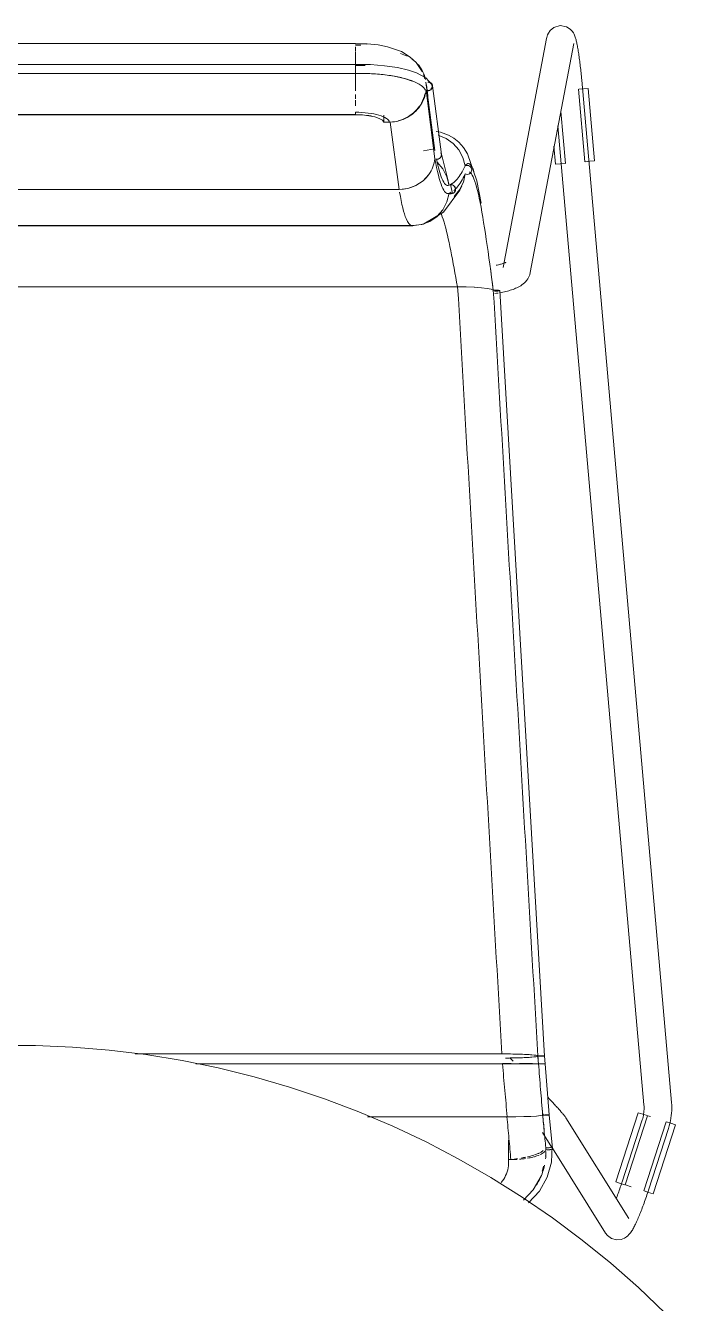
# Model space of a CAD drawing. Header units: millimetres. Extents: x 79795 to 317870, y -36033 to 97293.
# Drawn here: x 227657 to 227939, y 21369 to 21923 of the extents above; entities that cross this region are included whole.
import ezdxf

# ---------------------------------------------------------------- set-up
doc = ezdxf.new("R2010")
doc.units = ezdxf.units.MM
doc.header["$MEASUREMENT"] = 0
doc.layers.add('I-FURN', color=8, linetype='CONTINUOUS', lineweight=9)

msp = doc.modelspace()

# ---------------------------------------------------------------- linework, layer by layer
at = {"layer": 'I-FURN'}
for p, q in [((227883.55, 21918.02), (227883.46, 21917.61)), ((227883.68, 21918.54), (227883.55, 21918.02)), ((227883.9, 21919.16), (227883.68, 21918.54)), ((227884.27, 21919.96), (227883.9, 21919.16)), ((227885.02, 21921.04), (227884.27, 21919.96)), ((227886.6, 21922.36), (227885.02, 21921.04)), ((227886.6, 21922.36), (227889.35, 21923.2)), ((227889.35, 21923.2), (227892.11, 21922.71)), ((227892.11, 21922.71), (227893.76, 21921.67)), ((227893.76, 21921.67), (227894.62, 21920.76)), ((227894.62, 21920.76), (227895.09, 21920.06)), ((227895.09, 21920.06), (227895.4, 21919.5)), ((227895.4, 21919.5), (227895.61, 21919.03)), ((227895.61, 21919.03), (227895.78, 21918.6)), ((227895.78, 21918.6), (227895.92, 21918.19)), ((227895.92, 21918.19), (227896.05, 21917.8)), ((227800.55, 21915.42), (227505.7, 21915.42)), ((227800.55, 21915.42), (227805.58, 21915.31)), ((227800.55, 21915.25), (227800.55, 21915.42)), ((227800.55, 21915.4), (227800.55, 21915.12)), ((227800.55, 21913.93), (227800.55, 21912.17)), ((227805.58, 21915.31), (227810.4, 21914.8)), ((227810.4, 21914.8), (227814.44, 21914.01)), ((227814.44, 21914.01), (227820.49, 21911.88)), ((227883.46, 21917.61), (227864.64, 21818.31)), ((227876.43, 21816.08), (227895.25, 21915.37)), ((227896.05, 21917.8), (227896.16, 21917.4)), ((227896.16, 21917.4), (227896.27, 21917)), ((227896.27, 21917), (227896.38, 21916.59)), ((227896.38, 21916.59), (227896.48, 21916.16)), ((227896.48, 21916.16), (227896.57, 21915.72)), ((227896.57, 21915.72), (227896.67, 21915.26)), ((227896.67, 21915.26), (227896.77, 21914.78)), ((227896.77, 21914.78), (227896.86, 21914.28)), ((227896.86, 21914.28), (227896.96, 21913.77)), ((227896.96, 21913.77), (227897.05, 21913.24)), ((227897.05, 21913.24), (227897.14, 21912.69)), ((227897.14, 21912.69), (227897.24, 21912.12)), ((227800.55, 21911.9), (227800.55, 21909.32)), ((227800.55, 21906.14), (227800.55, 21909.16)), ((227800.55, 21909.15), (227800.55, 21906.14)), ((227820.49, 21911.88), (227824.37, 21909.49)), ((227824.37, 21909.49), (227826.84, 21907.2)), ((227826.84, 21907.2), (227829.52, 21903.3)), ((227897.24, 21912.12), (227897.33, 21911.53)), ((227897.33, 21911.53), (227897.42, 21910.93)), ((227897.42, 21910.93), (227897.51, 21910.31)), ((227897.51, 21910.31), (227897.6, 21909.67)), ((227897.6, 21909.67), (227897.69, 21909.02)), ((227897.69, 21909.02), (227897.77, 21908.36)), ((227897.77, 21908.36), (227897.86, 21907.69)), ((227897.86, 21907.69), (227897.95, 21907)), ((227897.95, 21907), (227898.03, 21906.3)), ((227800.55, 21906.38), (227505.7, 21906.38)), ((227505.7, 21902.42), (227800.55, 21902.42)), ((227800.55, 21906.38), (227807.09, 21906.29)), ((227800.55, 21906.31), (227800.55, 21906.38)), ((227800.55, 21906.38), (227800.55, 21902.42)), ((227800.55, 21906.11), (227800.55, 21906.31)), ((227800.55, 21905.81), (227800.55, 21906.11)), ((227800.55, 21905.42), (227800.55, 21905.81)), ((227800.55, 21904.97), (227800.55, 21905.42)), ((227800.55, 21904.47), (227800.55, 21904.97)), ((227800.55, 21903.98), (227800.55, 21904.47)), ((227800.55, 21903.5), (227800.55, 21903.98)), ((227800.55, 21903.08), (227800.55, 21903.5)), ((227800.55, 21902.75), (227800.55, 21903.08)), ((227800.55, 21902.53), (227800.55, 21902.75)), ((227800.55, 21902.43), (227800.55, 21902.53)), ((227800.55, 21898.64), (227800.55, 21902.45)), ((227800.55, 21902.45), (227800.55, 21898.64)), ((227806.78, 21902.34), (227800.55, 21902.42)), ((227813.34, 21901.81), (227806.78, 21902.34)), ((227807.09, 21906.29), (227813.22, 21905.8)), ((227813.22, 21905.8), (227818.84, 21904.96)), ((227817.35, 21901.22), (227813.34, 21901.81)), ((227818.84, 21904.96), (227823.53, 21903.86)), ((227823.53, 21903.86), (227826.98, 21902.69)), ((227826.98, 21902.69), (227831.1, 21900.51)), ((227829.52, 21903.3), (227829.62, 21903.1)), ((227898.03, 21906.3), (227898.11, 21905.59)), ((227898.11, 21905.59), (227898.2, 21904.87)), ((227898.2, 21904.87), (227898.28, 21904.15)), ((227898.28, 21904.15), (227898.35, 21903.41)), ((227898.35, 21903.41), (227898.43, 21902.67)), ((227898.43, 21902.67), (227898.5, 21901.93)), ((227898.5, 21901.93), (227898.58, 21901.18)), ((227800.55, 21898.44), (227800.55, 21894.88)), ((227821.79, 21900.25), (227817.35, 21901.22)), ((227825.22, 21899.15), (227821.79, 21900.25)), ((227831.1, 21900.51), (227833.65, 21897.61)), ((227835.01, 21868.98), (227831.16, 21898.67)), ((227831.32, 21897.48), (227831.94, 21892.7)), ((227837.86, 21867.33), (227834, 21897.11)), ((227898.58, 21901.18), (227898.65, 21900.43)), ((227898.65, 21900.43), (227898.71, 21899.68)), ((227898.71, 21899.68), (227898.73, 21899.52)), ((227937.68, 21456.2), (227898.73, 21899.52)), ((227899.5, 21895.73), (227901.54, 21895.91)), ((227901.54, 21895.91), (227904.3, 21864.5)), ((227800.55, 21893.25), (227800.55, 21891.41)), ((227800.55, 21890.89), (227800.55, 21888.43)), ((227831.19, 21895.13), (227835.03, 21865.43)), ((227897.31, 21895.54), (227900.07, 21864.13)), ((227897.43, 21895.55), (227899.5, 21895.73)), ((227891.62, 21863.39), (227889.64, 21885.99)), ((227800.55, 21884.58), (227505.7, 21884.58)), ((227505.7, 21884.52), (227800.55, 21884.52)), ((227800.55, 21884.52), (227803.59, 21884.41)), ((227803.59, 21884.41), (227806.44, 21884.09)), ((227806.44, 21884.09), (227808.93, 21883.58)), ((227808.93, 21883.58), (227810.92, 21882.91)), ((227810.92, 21882.91), (227812.27, 21882.12)), ((227812.27, 21882.12), (227812.91, 21881.26)), ((227812.91, 21881.26), (227812.91, 21884.27)), ((227812.91, 21881.26), (227815.62, 21881.33)), ((227815.62, 21881.33), (227819.48, 21852.05)), ((227888.43, 21879.65), (227925.72, 21455.15)), ((227837.4, 21877.01), (227835.62, 21877.24)), ((227839.92, 21874.27), (227836.41, 21875.67)), ((227841, 21875.71), (227837.4, 21877.01)), ((227843, 21872.1), (227839.92, 21874.27)), ((227843.27, 21874.37), (227841, 21875.71)), ((227845.44, 21872.59), (227843.27, 21874.37)), ((227834.89, 21869.76), (227830.06, 21868.8)), ((227845.48, 21869.27), (227843, 21872.1)), ((227847.43, 21870.35), (227845.44, 21872.59)), ((227847.22, 21865.95), (227845.48, 21869.27)), ((227849.24, 21867.52), (227847.43, 21870.35)), ((227886.7, 21870.91), (227887.39, 21863.02)), ((227835.5, 21865.27), (227836, 21865.23)), ((227836, 21865.23), (227836.49, 21865.31)), ((227838.52, 21861.06), (227836.02, 21863.93)), ((227836.49, 21865.31), (227836.94, 21865.51)), ((227836.94, 21865.51), (227837.32, 21865.81)), ((227837.32, 21865.81), (227837.62, 21866.19)), ((227837.81, 21867.57), (227837.62, 21868.01)), ((227837.62, 21866.19), (227837.81, 21866.63)), ((227837.87, 21867.1), (227837.81, 21867.57)), ((227837.81, 21866.63), (227837.87, 21867.1)), ((227837.84, 21867.41), (227840.81, 21855.8)), ((227848.13, 21862.32), (227847.22, 21865.95)), ((227853.23, 21855.81), (227849.24, 21867.52)), ((227889.44, 21863.2), (227887.39, 21863.02)), ((227891.5, 21863.38), (227889.44, 21863.2)), ((227902.26, 21864.32), (227900.19, 21864.14)), ((227904.3, 21864.5), (227902.26, 21864.32)), ((227829.91, 21855.92), (227832.4, 21858.66)), ((227840.28, 21857.66), (227838.52, 21861.06)), ((227841.17, 21853.95), (227840.28, 21857.66)), ((227848.18, 21858.83), (227847.39, 21855.22)), ((227847.4, 21855.22), (227848.18, 21858.83)), ((227848.13, 21862.32), (227848.6, 21862.48)), ((227848.6, 21862.48), (227848.13, 21862.32)), ((227848.65, 21858.68), (227848.18, 21858.83)), ((227848.18, 21858.83), (227848.65, 21858.68)), ((227848.6, 21862.48), (227849.1, 21862.53)), ((227849.1, 21862.53), (227848.6, 21862.48)), ((227849.15, 21858.65), (227848.65, 21858.68)), ((227848.65, 21858.68), (227849.15, 21858.65)), ((227849.1, 21862.53), (227849.59, 21862.45)), ((227849.59, 21862.45), (227849.1, 21862.53)), ((227849.64, 21858.74), (227849.15, 21858.65)), ((227849.15, 21858.65), (227849.65, 21858.74)), ((227849.59, 21862.45), (227850.04, 21862.25)), ((227850.05, 21862.26), (227849.59, 21862.45)), ((227850.09, 21858.95), (227849.64, 21858.74)), ((227849.65, 21858.74), (227850.1, 21858.95)), ((227850.04, 21862.25), (227850.43, 21861.95)), ((227850.44, 21861.95), (227850.05, 21862.26)), ((227850.47, 21859.27), (227850.09, 21858.95)), ((227850.1, 21858.95), (227850.47, 21859.27)), ((227850.43, 21861.95), (227850.73, 21861.55)), ((227850.74, 21861.56), (227850.44, 21861.95)), ((227850.76, 21859.67), (227850.47, 21859.27)), ((227850.47, 21859.27), (227850.76, 21859.67)), ((227850.73, 21861.55), (227850.93, 21861.1)), ((227850.93, 21861.1), (227850.74, 21861.56)), ((227850.94, 21860.13), (227850.76, 21859.67)), ((227850.76, 21859.67), (227850.95, 21860.13)), ((227850.93, 21861.1), (227851, 21860.62)), ((227851.01, 21860.62), (227850.93, 21861.1)), ((227851, 21860.62), (227850.94, 21860.13)), ((227850.95, 21860.13), (227851.01, 21860.62)), ((227819.48, 21852.05), (227486.77, 21852.05)), ((227486.77, 21852.05), (227819.48, 21852.05)), ((227819.48, 21852.05), (227823.25, 21852.53)), ((227823.25, 21852.53), (227826.8, 21853.84)), ((227826.8, 21853.84), (227829.91, 21855.92)), ((227838.82, 21842.28), (227845.8, 21851.82)), ((227840.81, 21855.8), (227841.14, 21853.93)), ((227841.17, 21853.95), (227841.64, 21854.11)), ((227841.64, 21854.11), (227841.17, 21853.95)), ((227841.64, 21854.11), (227842.14, 21854.15)), ((227842.14, 21854.15), (227841.64, 21854.11)), ((227842.68, 21850.34), (227841.85, 21854.23)), ((227842.14, 21854.15), (227842.63, 21854.07)), ((227842.63, 21854.07), (227842.14, 21854.15)), ((227842.63, 21854.07), (227843.08, 21853.86)), ((227843.08, 21853.87), (227842.63, 21854.07)), ((227843.46, 21853.55), (227843.08, 21853.87)), ((227843.08, 21853.86), (227843.46, 21853.55)), ((227845.75, 21851.9), (227843.35, 21849.06)), ((227843.35, 21849.06), (227845.76, 21851.9)), ((227843.46, 21853.55), (227843.75, 21853.15)), ((227843.76, 21853.15), (227843.46, 21853.55)), ((227843.75, 21853.15), (227843.94, 21852.69)), ((227843.94, 21851.71), (227843.75, 21851.25)), ((227843.95, 21852.69), (227843.76, 21853.15)), ((227843.76, 21851.24), (227843.95, 21851.71)), ((227843.94, 21852.69), (227844.01, 21852.2)), ((227844.01, 21852.2), (227843.94, 21851.71)), ((227844.01, 21852.2), (227843.95, 21852.69)), ((227843.95, 21851.71), (227844.01, 21852.2)), ((227847.39, 21855.22), (227845.75, 21851.9)), ((227845.76, 21851.9), (227847.4, 21855.22)), ((227845.8, 21851.82), (227846.69, 21853.57)), ((227855.14, 21846.15), (227853.23, 21855.81)), ((227840.27, 21846.73), (227838.52, 21843.34)), ((227838.52, 21843.33), (227840.28, 21846.73)), ((227840.1, 21850.43), (227842.98, 21850.47)), ((227840.28, 21846.73), (227841.17, 21850.44)), ((227841.64, 21850.28), (227841.17, 21850.45)), ((227841.17, 21850.44), (227841.64, 21850.28)), ((227842.14, 21850.25), (227841.64, 21850.28)), ((227841.64, 21850.28), (227842.14, 21850.24)), ((227842.63, 21850.33), (227842.14, 21850.25)), ((227842.14, 21850.24), (227842.63, 21850.33)), ((227843.08, 21850.53), (227842.63, 21850.33)), ((227842.63, 21850.33), (227843.08, 21850.53)), ((227843.46, 21850.84), (227843.08, 21850.53)), ((227843.08, 21850.53), (227843.46, 21850.84)), ((227843.75, 21851.25), (227843.46, 21850.84)), ((227843.46, 21850.84), (227843.76, 21851.24)), ((227830.17, 21837.17), (227838.82, 21842.28)), ((227836.01, 21840.47), (227832.88, 21838.3)), ((227832.88, 21838.29), (227836.02, 21840.46)), ((227838.52, 21843.34), (227836.01, 21840.47)), ((227836.02, 21840.46), (227838.52, 21843.33)), ((227825.52, 21836.45), (227480.73, 21836.45)), ((227480.73, 21836.45), (227825.52, 21836.45)), ((227481.27, 21836.3), (227786.07, 21836.3)), ((227786.07, 21836.3), (227824.98, 21836.3)), ((227824.98, 21836.3), (227830.02, 21837.1)), ((227829.31, 21836.93), (227825.52, 21836.45)), ((227825.52, 21836.45), (227829.31, 21836.93)), ((227832.88, 21838.3), (227829.31, 21836.93)), ((227829.31, 21836.93), (227832.88, 21838.29)), ((227830.02, 21837.1), (227833.19, 21838.47)), ((227862.1, 21819.34), (227861.6, 21819.24)), ((227862.56, 21819.44), (227862.1, 21819.34)), ((227863.01, 21819.54), (227862.56, 21819.44)), ((227863.43, 21819.65), (227863.01, 21819.54)), ((227863.83, 21819.76), (227863.43, 21819.65)), ((227864.19, 21819.87), (227863.83, 21819.76)), ((227864.53, 21819.97), (227864.19, 21819.87)), ((227864.83, 21820.08), (227864.53, 21819.97)), ((227865.1, 21820.18), (227864.83, 21820.08)), ((227865.33, 21820.28), (227865.1, 21820.18)), ((227865.53, 21820.36), (227865.33, 21820.28)), ((227865.68, 21820.44), (227865.53, 21820.36)), ((227865.77, 21820.48), (227865.68, 21820.44)), ((227865.84, 21820.53), (227865.77, 21820.48)), ((227865.86, 21820.54), (227865.84, 21820.53)), ((227874.89, 21812.72), (227874.38, 21812.12)), ((227875.38, 21813.41), (227874.89, 21812.72)), ((227875.81, 21814.2), (227875.38, 21813.41)), ((227876.18, 21815.09), (227875.81, 21814.2)), ((227876.43, 21816.08), (227876.18, 21815.09)), ((227844.83, 21809.95), (227461.43, 21809.95)), ((227461.43, 21809.95), (227844.83, 21809.95)), ((227848.59, 21809.89), (227844.83, 21809.95)), ((227844.9, 21809.95), (227848.6, 21809.89)), ((227852.13, 21809.74), (227848.59, 21809.89)), ((227848.66, 21809.89), (227852.13, 21809.74)), ((227855.23, 21809.5), (227852.13, 21809.74)), ((227852.18, 21809.74), (227855.24, 21809.5)), ((227857.73, 21809.19), (227855.23, 21809.5)), ((227855.27, 21809.5), (227857.73, 21809.19)), ((227859.47, 21808.82), (227857.73, 21809.19)), ((227857.74, 21809.19), (227859.47, 21808.82)), ((227860.38, 21808.42), (227859.47, 21808.82)), ((227859.47, 21808.82), (227860.38, 21808.42)), ((227860.85, 21808.44), (227860.38, 21808.42)), ((227860.38, 21808.42), (227860.85, 21808.44)), ((227861.34, 21808.44), (227860.85, 21808.44)), ((227860.85, 21808.44), (227861.35, 21808.44)), ((227860.88, 21808.02), (227861.38, 21808.02)), ((227861.39, 21808.02), (227860.89, 21808.02)), ((227861.84, 21808.44), (227861.34, 21808.44)), ((227861.35, 21808.44), (227861.84, 21808.44)), ((227861.38, 21808.02), (227861.87, 21808.03)), ((227861.88, 21808.03), (227861.39, 21808.02)), ((227862.43, 21807.21), (227861.72, 21807.1)), ((227862.29, 21808.41), (227861.84, 21808.44)), ((227861.84, 21808.44), (227862.29, 21808.41)), ((227861.87, 21808.03), (227862.32, 21808.05)), ((227862.33, 21808.05), (227861.88, 21808.03)), ((227862.68, 21808.38), (227862.29, 21808.41)), ((227862.29, 21808.41), (227862.68, 21808.38)), ((227862.32, 21808.05), (227862.7, 21808.09)), ((227862.71, 21808.09), (227862.33, 21808.05)), ((227862.98, 21808.34), (227862.68, 21808.38)), ((227862.68, 21808.38), (227862.98, 21808.34)), ((227862.7, 21808.09), (227862.99, 21808.13)), ((227863, 21808.13), (227862.71, 21808.09)), ((227863.17, 21808.29), (227862.98, 21808.34)), ((227862.98, 21808.34), (227863.17, 21808.29)), ((227862.99, 21808.13), (227863.18, 21808.18)), ((227863.18, 21808.18), (227863, 21808.13)), ((227863.83, 21807.45), (227863.14, 21807.33)), ((227863.24, 21808.23), (227863.17, 21808.29)), ((227863.17, 21808.29), (227863.24, 21808.23)), ((227863.18, 21808.18), (227863.24, 21808.23)), ((227863.24, 21808.23), (227863.18, 21808.18)), ((227882.53, 21476.32), (227863.24, 21808.23)), ((227864.51, 21807.58), (227863.83, 21807.45)), ((227865.18, 21807.73), (227864.51, 21807.58)), ((227865.84, 21807.88), (227865.18, 21807.73)), ((227866.48, 21808.04), (227865.84, 21807.88)), ((227867.11, 21808.21), (227866.48, 21808.04)), ((227867.73, 21808.4), (227867.11, 21808.21)), ((227868.33, 21808.59), (227867.73, 21808.4)), ((227868.92, 21808.8), (227868.33, 21808.59)), ((227869.5, 21809.02), (227868.92, 21808.8)), ((227870.07, 21809.25), (227869.5, 21809.02)), ((227870.64, 21809.5), (227870.07, 21809.25)), ((227871.19, 21809.78), (227870.64, 21809.5)), ((227871.72, 21810.07), (227871.19, 21809.78)), ((227872.26, 21810.39), (227871.72, 21810.07)), ((227872.8, 21810.75), (227872.26, 21810.39)), ((227873.33, 21811.15), (227872.8, 21810.75)), ((227873.86, 21811.6), (227873.33, 21811.15)), ((227874.38, 21812.12), (227873.86, 21811.6)), ((227861.72, 21807.1), (227860.99, 21807)), ((227661.76, 21480.82), (227653.13, 21480.91)), ((227677.75, 21480.16), (227661.76, 21480.82)), ((227693.69, 21478.85), (227677.75, 21480.16)), ((227709.57, 21476.91), (227693.69, 21478.85)), ((227864.08, 21477.22), (227704.98, 21477.22)), ((227704.98, 21477.22), (227864.08, 21477.22)), ((227725.36, 21474.34), (227709.57, 21476.91)), ((227867.86, 21477.19), (227864.08, 21477.22)), ((227865.62, 21475.43), (227867.87, 21475.46)), ((227869.04, 21474.05), (227867.57, 21475.58)), ((227871.43, 21477.11), (227867.86, 21477.19)), ((227867.87, 21475.46), (227871.42, 21475.54)), ((227871.42, 21475.54), (227874.54, 21475.66)), ((227874.56, 21476.99), (227871.43, 21477.11)), ((227874.54, 21475.66), (227877.04, 21475.82)), ((227877.06, 21476.83), (227874.56, 21476.99)), ((227877.04, 21475.82), (227878.79, 21476.01)), ((227878.81, 21476.63), (227877.06, 21476.83)), ((227878.79, 21476.01), (227879.69, 21476.22)), ((227879.7, 21476.42), (227878.81, 21476.63)), ((227879.69, 21476.22), (227880.16, 21476.22)), ((227880.17, 21476.43), (227879.7, 21476.42)), ((227880.16, 21476.22), (227880.65, 21476.21)), ((227880.66, 21476.43), (227880.17, 21476.43)), ((227880.65, 21476.21), (227881.14, 21476.22)), ((227881.15, 21476.43), (227880.66, 21476.43)), ((227881.14, 21476.22), (227881.6, 21476.23)), ((227881.6, 21476.42), (227881.15, 21476.43)), ((227881.99, 21476.4), (227881.6, 21476.42)), ((227881.6, 21476.23), (227881.98, 21476.25)), ((227881.98, 21476.25), (227882.27, 21476.27)), ((227882.28, 21476.38), (227881.99, 21476.4)), ((227882.27, 21476.27), (227882.46, 21476.3)), ((227882.47, 21476.35), (227882.28, 21476.38)), ((227882.46, 21476.3), (227882.53, 21476.32)), ((227882.53, 21476.32), (227882.47, 21476.35)), ((227882.54, 21476.32), (227882.8, 21472.96)), ((227741.04, 21471.13), (227725.36, 21474.34)), ((227864.34, 21472.9), (227731.35, 21472.9)), ((227731.35, 21472.9), (227864.34, 21472.9)), ((227756.57, 21467.31), (227741.04, 21471.13)), ((227868.13, 21472.9), (227864.34, 21472.9)), ((227864.34, 21472.9), (227868.13, 21472.9)), ((227864.35, 21473.03), (227868.13, 21473.03)), ((227868.13, 21473.03), (227864.35, 21473.03)), ((227871.69, 21472.91), (227868.13, 21472.9)), ((227868.13, 21472.9), (227871.7, 21472.91)), ((227871.69, 21473.02), (227874.81, 21473.01)), ((227874.82, 21473.01), (227871.69, 21473.02)), ((227874.83, 21472.92), (227871.7, 21472.91)), ((227871.7, 21472.91), (227874.83, 21472.92)), ((227874.81, 21473.01), (227877.31, 21473)), ((227877.32, 21473), (227874.82, 21473.01)), ((227877.33, 21472.93), (227874.83, 21472.92)), ((227874.83, 21472.92), (227877.33, 21472.93)), ((227877.31, 21473), (227879.06, 21472.99)), ((227879.07, 21472.99), (227877.32, 21473)), ((227879.08, 21472.94), (227877.33, 21472.93)), ((227877.33, 21472.93), (227879.08, 21472.94)), ((227879.97, 21472.96), (227879.08, 21472.94)), ((227879.08, 21472.94), (227879.97, 21472.96)), ((227879.96, 21472.97), (227880.43, 21472.97)), ((227880.43, 21472.97), (227879.96, 21472.97)), ((227880.44, 21472.96), (227879.97, 21472.96)), ((227879.97, 21472.96), (227880.44, 21472.96)), ((227880.43, 21472.97), (227880.93, 21472.97)), ((227880.93, 21472.97), (227880.43, 21472.97)), ((227880.93, 21472.96), (227880.44, 21472.96)), ((227880.44, 21472.96), (227880.94, 21472.96)), ((227880.93, 21472.97), (227881.42, 21472.97)), ((227881.42, 21472.97), (227880.93, 21472.97)), ((227881.42, 21472.96), (227880.93, 21472.96)), ((227880.94, 21472.96), (227881.43, 21472.96)), ((227881.42, 21472.97), (227881.87, 21472.97)), ((227881.87, 21472.97), (227881.42, 21472.97)), ((227881.87, 21472.96), (227881.42, 21472.96)), ((227881.43, 21472.96), (227881.88, 21472.96)), ((227881.87, 21472.97), (227882.25, 21472.97)), ((227882.26, 21472.97), (227881.87, 21472.97)), ((227882.26, 21472.96), (227881.87, 21472.96)), ((227881.88, 21472.96), (227882.26, 21472.96)), ((227882.55, 21472.96), (227882.26, 21472.96)), ((227882.26, 21472.96), (227882.55, 21472.96)), ((227882.74, 21472.97), (227882.8, 21472.96)), ((227882.81, 21472.96), (227882.74, 21472.97)), ((227882.8, 21472.96), (227882.74, 21472.96)), ((227882.74, 21472.96), (227882.81, 21472.96)), ((227884.63, 21450.76), (227882.81, 21472.96)), ((227771.94, 21462.86), (227756.57, 21467.31)), ((227787.12, 21457.8), (227771.94, 21462.86)), ((227884.6, 21457.8), (227884.16, 21458.27)), ((227802.09, 21452.14), (227787.12, 21457.8)), ((227885.04, 21457.34), (227884.6, 21457.8)), ((227885.46, 21456.89), (227885.04, 21457.34)), ((227885.87, 21456.44), (227885.46, 21456.89)), ((227886.28, 21456.01), (227885.87, 21456.44)), ((227886.67, 21455.58), (227886.28, 21456.01)), ((227887.05, 21455.17), (227886.67, 21455.58)), ((227887.42, 21454.77), (227887.05, 21455.17)), ((227887.77, 21454.38), (227887.42, 21454.77)), ((227888.12, 21454), (227887.77, 21454.38)), ((227888.44, 21453.64), (227888.12, 21454)), ((227888.76, 21453.28), (227888.44, 21453.64)), ((227889.06, 21452.95), (227888.76, 21453.28)), ((227889.35, 21452.62), (227889.06, 21452.95)), ((227889.62, 21452.32), (227889.35, 21452.62)), ((227925.74, 21452.5), (227925.68, 21451.84)), ((227925.72, 21455.15), (227925.77, 21454.49)), ((227925.78, 21453.17), (227925.74, 21452.5)), ((227925.77, 21454.49), (227925.79, 21453.83)), ((227925.79, 21453.83), (227925.78, 21453.17)), ((227937.68, 21456.15), (227937.68, 21456.2)), ((227937.76, 21455.01), (227937.68, 21456.15)), ((227937.71, 21451.59), (227937.77, 21452.73)), ((227937.79, 21453.87), (227937.76, 21455.01)), ((227937.77, 21452.73), (227937.79, 21453.87)), ((227816.81, 21445.89), (227802.09, 21452.14)), ((227805.8, 21449.93), (227866.28, 21449.93)), ((227866.28, 21449.93), (227805.8, 21449.93)), ((227866.28, 21449.93), (227870.05, 21449.96)), ((227870.05, 21449.96), (227866.41, 21449.93)), ((227870.14, 21449.96), (227873.58, 21450.03)), ((227873.58, 21450.03), (227870.14, 21449.96)), ((227873.58, 21450.03), (227876.68, 21450.15)), ((227876.68, 21450.15), (227873.65, 21450.04)), ((227876.68, 21450.15), (227879.16, 21450.3)), ((227879.16, 21450.3), (227876.72, 21450.15)), ((227879.16, 21450.3), (227880.89, 21450.48)), ((227880.89, 21450.48), (227879.18, 21450.3)), ((227880.89, 21450.48), (227881.78, 21450.67)), ((227881.78, 21450.67), (227880.9, 21450.48)), ((227881.78, 21450.67), (227882.26, 21450.66)), ((227882.25, 21450.66), (227881.78, 21450.67)), ((227881.79, 21450.86), (227882.27, 21450.86)), ((227882.27, 21450.86), (227881.8, 21450.86)), ((227882.75, 21450.66), (227882.25, 21450.66)), ((227882.26, 21450.66), (227882.75, 21450.66)), ((227883.24, 21450.66), (227882.75, 21450.66)), ((227882.75, 21450.66), (227883.24, 21450.66)), ((227882.76, 21450.87), (227883.25, 21450.86)), ((227883.26, 21450.86), (227882.77, 21450.87)), ((227883.24, 21450.66), (227883.7, 21450.68)), ((227883.69, 21450.68), (227883.24, 21450.66)), ((227883.25, 21450.86), (227883.71, 21450.85)), ((227883.71, 21450.85), (227883.26, 21450.86)), ((227884.08, 21450.69), (227883.69, 21450.68)), ((227883.7, 21450.68), (227884.08, 21450.69)), ((227884.09, 21450.84), (227883.71, 21450.85)), ((227883.71, 21450.85), (227884.09, 21450.83)), ((227884.08, 21450.69), (227884.38, 21450.71)), ((227884.37, 21450.71), (227884.08, 21450.69)), ((227884.38, 21450.81), (227884.09, 21450.84)), ((227884.09, 21450.83), (227884.38, 21450.81)), ((227884.57, 21450.79), (227884.38, 21450.81)), ((227884.38, 21450.81), (227884.57, 21450.79)), ((227884.38, 21450.71), (227884.57, 21450.74)), ((227884.63, 21450.76), (227884.56, 21450.74)), ((227884.63, 21450.76), (227884.57, 21450.79)), ((227884.57, 21450.79), (227884.63, 21450.76)), ((227884.57, 21450.74), (227884.63, 21450.76)), ((227886.06, 21436.27), (227884.63, 21450.76)), ((227889.88, 21452.02), (227889.62, 21452.32)), ((227890.12, 21451.74), (227889.88, 21452.02)), ((227890.35, 21451.48), (227890.12, 21451.74)), ((227890.57, 21451.22), (227890.35, 21451.48)), ((227890.77, 21450.98), (227890.57, 21451.22)), ((227890.96, 21450.75), (227890.77, 21450.98)), ((227891.14, 21450.53), (227890.96, 21450.75)), ((227891.31, 21450.31), (227891.14, 21450.53)), ((227891.48, 21450.08), (227891.31, 21450.31)), ((227891.67, 21449.82), (227891.48, 21450.08)), ((227891.88, 21449.5), (227891.67, 21449.82)), ((227919.19, 21405.91), (227891.88, 21449.5)), ((227923.24, 21451.73), (227913.55, 21421.73)), ((227924.98, 21448.59), (227916.27, 21421.77)), ((227917.59, 21420.42), (227927.28, 21450.43)), ((227923.24, 21451.73), (227925.19, 21451.1)), ((227924.99, 21448.61), (227924.98, 21448.59)), ((227925.18, 21449.25), (227924.99, 21448.61)), ((227925.34, 21449.89), (227925.18, 21449.25)), ((227925.19, 21451.1), (227927.16, 21450.47)), ((227925.48, 21450.54), (227925.34, 21449.89)), ((227925.6, 21451.19), (227925.48, 21450.54)), ((227925.68, 21451.84), (227925.6, 21451.19)), ((227935.35, 21447.82), (227925.66, 21417.82)), ((227927.38, 21450.4), (227928.54, 21450.02)), ((227935.47, 21447.78), (227937.44, 21447.15)), ((227936.72, 21445.97), (227937.01, 21447.08)), ((227937.01, 21447.08), (227937.25, 21448.19)), ((227937.25, 21448.19), (227937.45, 21449.32)), ((227937.44, 21447.15), (227939.39, 21446.52)), ((227937.45, 21449.32), (227937.6, 21450.45)), ((227937.6, 21450.45), (227937.71, 21451.59)), ((227831.28, 21439.05), (227816.81, 21445.89)), ((227881.71, 21443.13), (227885.75, 21436.68)), ((227927.68, 21418.07), (227936.39, 21444.88)), ((227939.39, 21446.52), (227929.7, 21416.51)), ((227936.39, 21444.88), (227936.72, 21445.97)), ((227845.46, 21431.64), (227831.28, 21439.05)), ((227866.99, 21430.14), (227866.99, 21439.89)), ((227885.93, 21437.17), (227885.65, 21430.26)), ((227885.99, 21436.31), (227909.02, 21399.54)), ((227859.33, 21423.67), (227845.46, 21431.64)), ((227867.98, 21431.38), (227866.94, 21431.38)), ((227885.65, 21430.26), (227883.77, 21423.74)), ((227872.87, 21415.15), (227859.33, 21423.67)), ((227881.07, 21424.14), (227877.7, 21418.31)), ((227883.77, 21423.74), (227880.38, 21417.73)), ((227915.5, 21421.1), (227913.55, 21421.73)), ((227915.23, 21418.7), (227915.47, 21419.38)), ((227915.47, 21419.38), (227915.7, 21420.06)), ((227917.47, 21420.46), (227915.5, 21421.1)), ((227915.7, 21420.06), (227915.93, 21420.75)), ((227915.93, 21420.75), (227916.16, 21421.44)), ((227916.16, 21421.44), (227916.27, 21421.77)), ((227917.69, 21420.39), (227920.17, 21419.59)), ((227886.06, 21406.09), (227872.87, 21415.15)), ((227877.7, 21418.31), (227873.4, 21413.8)), ((227880.38, 21417.73), (227875.64, 21412.58)), ((227913.82, 21414.8), (227914.06, 21415.42)), ((227914.06, 21415.42), (227914.29, 21416.06)), ((227914.29, 21416.06), (227914.53, 21416.7)), ((227914.53, 21416.7), (227914.76, 21417.36)), ((227914.76, 21417.36), (227915, 21418.03)), ((227915, 21418.03), (227915.23, 21418.7)), ((227927.75, 21417.14), (227925.78, 21417.78)), ((227926.03, 21413.23), (227926.29, 21413.95)), ((227926.29, 21413.95), (227926.54, 21414.67)), ((227926.54, 21414.67), (227926.79, 21415.4)), ((227926.79, 21415.4), (227927.04, 21416.13)), ((227927.04, 21416.13), (227927.29, 21416.87)), ((227927.29, 21416.87), (227927.53, 21417.61)), ((227927.53, 21417.61), (227927.68, 21418.07)), ((227929.7, 21416.51), (227927.75, 21417.14)), ((227924, 21407.88), (227924.25, 21408.5)), ((227924.25, 21408.5), (227924.51, 21409.14)), ((227924.51, 21409.14), (227924.76, 21409.8)), ((227924.76, 21409.8), (227925.01, 21410.46)), ((227925.01, 21410.46), (227925.27, 21411.14)), ((227925.27, 21411.14), (227925.52, 21411.83)), ((227925.52, 21411.83), (227925.78, 21412.53)), ((227925.78, 21412.53), (227926.03, 21413.23)), ((227898.88, 21396.52), (227886.06, 21406.09)), ((227921.61, 21402.53), (227921.84, 21402.98)), ((227921.84, 21402.98), (227922.07, 21403.46)), ((227922.07, 21403.46), (227922.31, 21403.95)), ((227922.31, 21403.95), (227922.54, 21404.46)), ((227922.54, 21404.46), (227922.78, 21404.99)), ((227922.78, 21404.99), (227923.02, 21405.53)), ((227923.02, 21405.53), (227923.26, 21406.09)), ((227923.26, 21406.09), (227923.51, 21406.67)), ((227923.51, 21406.67), (227923.76, 21407.27)), ((227923.76, 21407.27), (227924, 21407.88)), ((227909.91, 21398.42), (227909.02, 21399.54)), ((227909.91, 21398.42), (227911.65, 21397.19)), ((227911.65, 21397.19), (227913.87, 21396.61)), ((227915.85, 21396.78), (227917.23, 21397.3)), ((227917.23, 21397.3), (227918.14, 21397.87)), ((227918.14, 21397.87), (227918.77, 21398.39)), ((227918.77, 21398.39), (227919.23, 21398.85)), ((227919.23, 21398.85), (227919.6, 21399.28)), ((227919.6, 21399.28), (227919.91, 21399.68)), ((227919.91, 21399.68), (227920.19, 21400.07)), ((227920.19, 21400.07), (227920.45, 21400.46)), ((227920.45, 21400.46), (227920.69, 21400.85)), ((227920.69, 21400.85), (227920.93, 21401.25)), ((227920.93, 21401.25), (227921.16, 21401.66)), ((227921.16, 21401.66), (227921.39, 21402.09)), ((227921.39, 21402.09), (227921.61, 21402.53)), ((227911.3, 21386.44), (227898.88, 21396.52)), ((227913.87, 21396.61), (227915.85, 21396.78)), ((227923.31, 21375.87), (227911.3, 21386.44)), ((227934.89, 21364.83), (227923.31, 21375.87))]:
    msp.add_line(p, q, dxfattribs=at)
for centre, major_axis, ratio, start_param, end_param in [((227800.55, 21911.14), (12.4, 0), 0.287441, 1.375621, 1.570796), ((227800.55, 21899.67), (0, 15.75), 0.000004, 3.431839, 3.614078), ((227819.35, 21867.12), (15.78, 0), 0.955139, 5.929149, 6.170649), ((227835.91, 21867.1), (1.96, 0), 0.955139, 4.501447, 6.790779), ((227819.35, 21867.12), (15.78, 0), 0.955139, 4.720632, 5.68731), ((227819.35, 21867.12), (15.78, 0), 0.955139, 5.687432, 5.928979)]:
    msp.add_ellipse(centre, major_axis=major_axis, ratio=ratio, start_param=start_param, end_param=end_param, dxfattribs=at)
for points in [[(227800.55, 21915.33), (227802.27, 21915.33), (227803.94, 21915.26), (227805.52, 21915.11)], [(227822.94, 21909.94), (227822.05, 21910.37), (227821.13, 21910.77), (227820.16, 21911.01)], [(227800.55, 21905.85), (227801.98, 21905.87), (227803.4, 21905.87), (227804.82, 21905.83)], [(227800.55, 21902.45), (227802.9, 21902.49), (227807.55, 21902.42), (227814.41, 21901.79), (227820.55, 21900.68), (227825.62, 21899.15), (227829.32, 21897.25), (227830.63, 21895.85), (227830.98, 21895.12)], [(227830.1, 21902.01), (227830.34, 21901.38), (227830.5, 21900.73), (227830.64, 21900.07)], [(227815.62, 21881.33), (227816.92, 21881.37), (227819.42, 21881.73), (227823.02, 21883.14), (227826.16, 21885.33), (227828.69, 21888.17), (227830.46, 21891.51), (227831.04, 21893.89), (227831.19, 21895.13)], [(227830.72, 21893.61), (227830.41, 21892.22), (227829.91, 21890.86), (227829.21, 21889.6)], [(227831.95, 21894.95), (227831.78, 21894.93), (227831.61, 21894.93), (227831.45, 21894.97)], [(227800.55, 21885.64), (227804.34, 21885.59), (227811.74, 21884.62), (227815.12, 21882.45), (227815.37, 21881.34)], [(227808.93, 21883.63), (227806.88, 21884.18), (227804.16, 21884.46), (227801.39, 21884.55)], [(227841.17, 21850.45), (227840.15, 21849.9), (227838.1, 21851.86), (227836.05, 21859.92), (227835.03, 21865.43)], [(227842.14, 21850.88), (227841.82, 21850.69), (227841.49, 21850.55), (227841.17, 21850.44)], [(227824.98, 21836.3), (227825.16, 21836.3), (227825.34, 21836.35), (227825.52, 21836.45)], [(227860.36, 21808.43), (227859.97, 21811.49), (227859.59, 21814.59), (227859.2, 21817.64)], [(227844.9, 21809.95), (227848.1, 21754.59), (227851.3, 21699.17), (227854.49, 21643.71)], [(227860.38, 21808.42), (227863.6, 21753.19), (227870.04, 21642.59), (227876.48, 21531.83), (227879.7, 21476.42)], [(227854.49, 21643.71), (227857.69, 21588.25), (227860.88, 21532.74), (227864.08, 21477.22)], [(227879.96, 21472.97), (227879.91, 21473.51), (227879.82, 21474.6), (227879.73, 21475.68), (227879.69, 21476.22)], [(227879.97, 21472.96), (227879.92, 21473.53), (227879.83, 21474.69), (227879.74, 21475.85), (227879.7, 21476.42)], [(227864.34, 21472.9), (227864.69, 21469.07), (227865.03, 21465.24), (227865.37, 21461.41)], [(227879.97, 21472.96), (227880.27, 21469.24), (227880.87, 21461.8), (227881.48, 21454.38), (227881.78, 21450.67)], [(227880.49, 21466.65), (227880.52, 21466.24), (227880.55, 21465.83), (227880.59, 21465.42)], [(227865.37, 21461.41), (227865.72, 21457.58), (227866.06, 21453.76), (227866.41, 21449.93)], [(227880.89, 21461.81), (227881.19, 21458.15), (227881.49, 21454.5), (227881.79, 21450.86)], [(227867.98, 21431.38), (227867.72, 21434.41), (227867.18, 21440.55), (227866.59, 21446.8), (227866.28, 21449.93)], [(227883.22, 21435.72), (227882.98, 21438.16), (227882.5, 21443.11), (227882.02, 21448.15), (227881.78, 21450.67)], [(227882.5, 21443.77), (227882.27, 21446.12), (227882.03, 21448.48), (227881.8, 21450.86)], [(227866.94, 21431.38), (227866.98, 21430.88), (227867, 21430.37), (227866.99, 21429.86)], [(227870.78, 21431.48), (227869.87, 21431.42), (227868.94, 21431.39), (227867.98, 21431.38)], [(227869.4, 21431.62), (227869.87, 21431.67), (227870.34, 21431.73), (227870.81, 21431.8)], [(227874.34, 21431.85), (227873.49, 21431.73), (227872.62, 21431.61), (227871.7, 21431.55)], [(227872.51, 21432.06), (227873.2, 21432.18), (227873.85, 21432.31), (227874.51, 21432.45)], [(227875.17, 21432.6), (227876.1, 21432.81), (227877.04, 21433.04), (227877.89, 21433.29)], [(227877.57, 21432.48), (227876.83, 21432.29), (227876.02, 21432.13), (227875.19, 21431.98)], [(227878.21, 21433.44), (227879.02, 21433.71), (227879.83, 21433.99), (227880.39, 21434.29)], [(227880.64, 21434.41), (227881.27, 21434.72), (227881.67, 21435.04), (227882, 21435.36)], [(227883.22, 21435.72), (227883.07, 21435.32), (227882.51, 21434.57), (227881.37, 21433.87), (227880.67, 21433.55)], [(227883.19, 21434.18), (227883.18, 21433.36), (227883.13, 21432.53), (227883.05, 21431.71)], [(227883.07, 21432.94), (227883.13, 21433.58), (227883.14, 21434.24), (227883.13, 21434.89)], [(227881.55, 21426.32), (227881.82, 21427.03), (227882, 21427.75), (227882.13, 21428.49)]]:
    msp.add_open_spline(points, degree=3, dxfattribs=at)
for points, knots in [([(227830.97, 21899.78), (227830.81, 21900.55), (227830.25, 21902.46), (227828.69, 21905.32), (227826.68, 21907.5), (227825.3, 21908.51), (227824.9, 21908.78)], [0.0592823, 0.0592823, 0.0592823, 0.0592823, 0.1666667, 0.3333333, 0.5, 0.565028, 0.565028, 0.565028, 0.565028]), ([(227831.19, 21895.13), (227831.33, 21895.07), (227831.54, 21895), (227831.83, 21894.96), (227832.11, 21894.94), (227832.4, 21894.98), (227832.7, 21895.06), (227832.96, 21895.17), (227833.28, 21895.37), (227833.6, 21895.68), (227833.83, 21896.05), (227833.97, 21896.4), (227834.02, 21896.72), (227834.02, 21896.99), (227833.99, 21897.25), (227833.91, 21897.5), (227833.8, 21897.75), (227833.61, 21898.05), (227833.29, 21898.36), (227832.89, 21898.57), (227832.54, 21898.67), (227832.27, 21898.71), (227832.11, 21898.71), (227832.04, 21898.71)], [0, 0, 0, 0, 0.0555556, 0.0833333, 0.1111111, 0.1666667, 0.1944444, 0.2222222, 0.2777778, 0.3333333, 0.3888889, 0.4444444, 0.4791667, 0.5138889, 0.5486111, 0.5833333, 0.6180556, 0.6527778, 0.7222222, 0.7916667, 0.8263889, 0.8611111, 0.8888889, 0.8888889, 0.8888889, 0.8888889]), ([(227831.95, 21898.7), (227832.11, 21898.69), (227832.4, 21898.65), (227832.79, 21898.51), (227833.2, 21898.25), (227833.66, 21897.73), (227833.91, 21896.87), (227833.68, 21896.08), (227833.28, 21895.55), (227832.9, 21895.23), (227832.59, 21895.09), (227832.44, 21895.04)], [-0.875, -0.875, -0.875, -0.875, -0.8125, -0.765625, -0.71875, -0.625, -0.5, -0.375, -0.3125, -0.25, -0.1875, -0.1875, -0.1875, -0.1875]), ([(227828.35, 21888.25), (227826.92, 21886.2), (227823.97, 21883.69), (227820.4, 21882.12), (227819.15, 21881.88)], [-0.6666667, -0.6666667, -0.6666667, -0.6666667, -0.3333333, -0.1666667, -0.1666667, -0.1666667, -0.1666667]), ([(227841.17, 21853.95), (227840.15, 21853.4), (227838.33, 21855.14), (227836.51, 21861.62), (227835.72, 21865.33)], [0, 0, 0, 0, 0.5, 0.8877852, 0.8877852, 0.8877852, 0.8877852]), ([(227851.98, 21859.9), (227851.72, 21860.62), (227850.43, 21863.64), (227849.15, 21863.87), (227848.13, 21862.32)], [0.6866019, 0.6866019, 0.6866019, 0.6866019, 0.75, 1, 1, 1, 1]), ([(227848.13, 21862.32), (227846.97, 21859.92), (227844.88, 21856.49), (227842.78, 21854.7), (227841.85, 21854.23)], [0, 0, 0, 0, 0.5, 0.9025379, 0.9025379, 0.9025379, 0.9025379]), ([(227848.18, 21858.83), (227847.01, 21856.42), (227845.38, 21853.77), (227843.76, 21852.1), (227843.3, 21851.7)], [0, 0, 0, 0, 0.5, 0.696307, 0.696307, 0.696307, 0.696307]), ([(227860.38, 21808.42), (227859.36, 21815.97), (227857.33, 21831.18), (227854.28, 21849.62), (227851.84, 21857.92), (227850.42, 21859.52), (227850.01, 21859.72)], [0, 0, 0, 0, 0.25, 0.5, 0.75, 0.8499412, 0.8499412, 0.8499412, 0.8499412]), ([(227819.69, 21850.89), (227820.63, 21845.75), (227822.39, 21838.35), (227824.15, 21836.72), (227824.98, 21836.52)], [0.0345026, 0.0345026, 0.0345026, 0.0345026, 0.5, 0.9107154, 0.9107154, 0.9107154, 0.9107154]), ([(227837.53, 21842.22), (227838.01, 21841.08), (227839.47, 21836.83), (227841.91, 21826.12), (227843.85, 21815.34), (227844.83, 21809.95)], [0.375, 0.375, 0.375, 0.375, 0.5, 0.75, 1, 1, 1, 1]), ([(227864.08, 21477.22), (227865.35, 21477.22), (227867.9, 21477.2), (227871.51, 21477.12), (227874.67, 21477), (227878.03, 21476.78), (227879.42, 21476.57), (227879.7, 21476.42)], [-1, -1, -1, -1, -0.833333, -0.666667, -0.5, -0.333333, 0, 0, 0, 0]), ([(227879.69, 21476.22), (227879.4, 21476.08), (227878.01, 21475.87), (227874.66, 21475.65), (227871.5, 21475.53), (227868.39, 21475.46), (227866.38, 21475.44), (227865.62, 21475.43)], [-1, -1, -1, -1, -0.6666667, -0.5, -0.3333333, -0.1666667, -0.0664381, -0.0664381, -0.0664381, -0.0664381]), ([(227882.54, 21476.32), (227882.54, 21476.3), (227882.4, 21476.28), (227882, 21476.25), (227881.61, 21476.23), (227881.15, 21476.22), (227880.66, 21476.21), (227880.16, 21476.21), (227879.84, 21476.22), (227879.69, 21476.22)], [-0.5, -0.5, -0.5, -0.5, -0.375, -0.3125, -0.25, -0.1875, -0.125, -0.0625, 0, 0, 0, 0]), ([(227879.7, 21476.42), (227879.92, 21476.43), (227880.41, 21476.44), (227881.04, 21476.43), (227881.51, 21476.42), (227881.92, 21476.41), (227882.37, 21476.38), (227882.53, 21476.34), (227882.54, 21476.32)], [-1, -1, -1, -1, -0.90625, -0.8125, -0.765625, -0.71875, -0.625, -0.501507, -0.501507, -0.501507, -0.501507]), ([(227883.12, 21436.45), (227883.34, 21436.44), (227883.83, 21436.44), (227884.58, 21436.53), (227885.25, 21436.68), (227885.68, 21436.86), (227885.83, 21436.97), (227885.87, 21437.02)], [-1, -1, -1, -1, -0.90625, -0.8125, -0.71875, -0.625, -0.5625, -0.5625, -0.5625, -0.5625]), ([(227886.01, 21436.12), (227885.99, 21436.1), (227885.94, 21436.05), (227885.84, 21435.98), (227885.65, 21435.88), (227885.33, 21435.78), (227884.93, 21435.7), (227884.57, 21435.67), (227884.2, 21435.65), (227883.75, 21435.65), (227883.4, 21435.69), (227883.22, 21435.72)], [0.5555556, 0.5555556, 0.5555556, 0.5555556, 0.5833333, 0.6180556, 0.6527778, 0.7222222, 0.7916667, 0.8263889, 0.8611111, 0.9305556, 1, 1, 1, 1]), ([(227866.94, 21431.38), (227867.15, 21429), (227866.52, 21425.39), (227864.59, 21422.4), (227863.83, 21421.49)], [0, 0, 0, 0, 0.3333333, 0.5, 0.5, 0.5, 0.5]), ([(227880.22, 21433.35), (227879.63, 21433.1), (227878.83, 21432.82), (227877.91, 21432.57), (227877.74, 21432.53)], [0.3682191, 0.3682191, 0.3682191, 0.3682191, 0.5, 0.5296849, 0.5296849, 0.5296849, 0.5296849]), ([(227882.62, 21429.03), (227882.18, 21426.95), (227881.2, 21423.99), (227879.64, 21421.33), (227879.11, 21420.52)], [-0.8210019, -0.8210019, -0.8210019, -0.8210019, -0.6666667, -0.5975811, -0.5975811, -0.5975811, -0.5975811])]:
    msp.add_open_spline(points, degree=3, knots=knots, dxfattribs=at)

doc.saveas('drawing.dxf')
